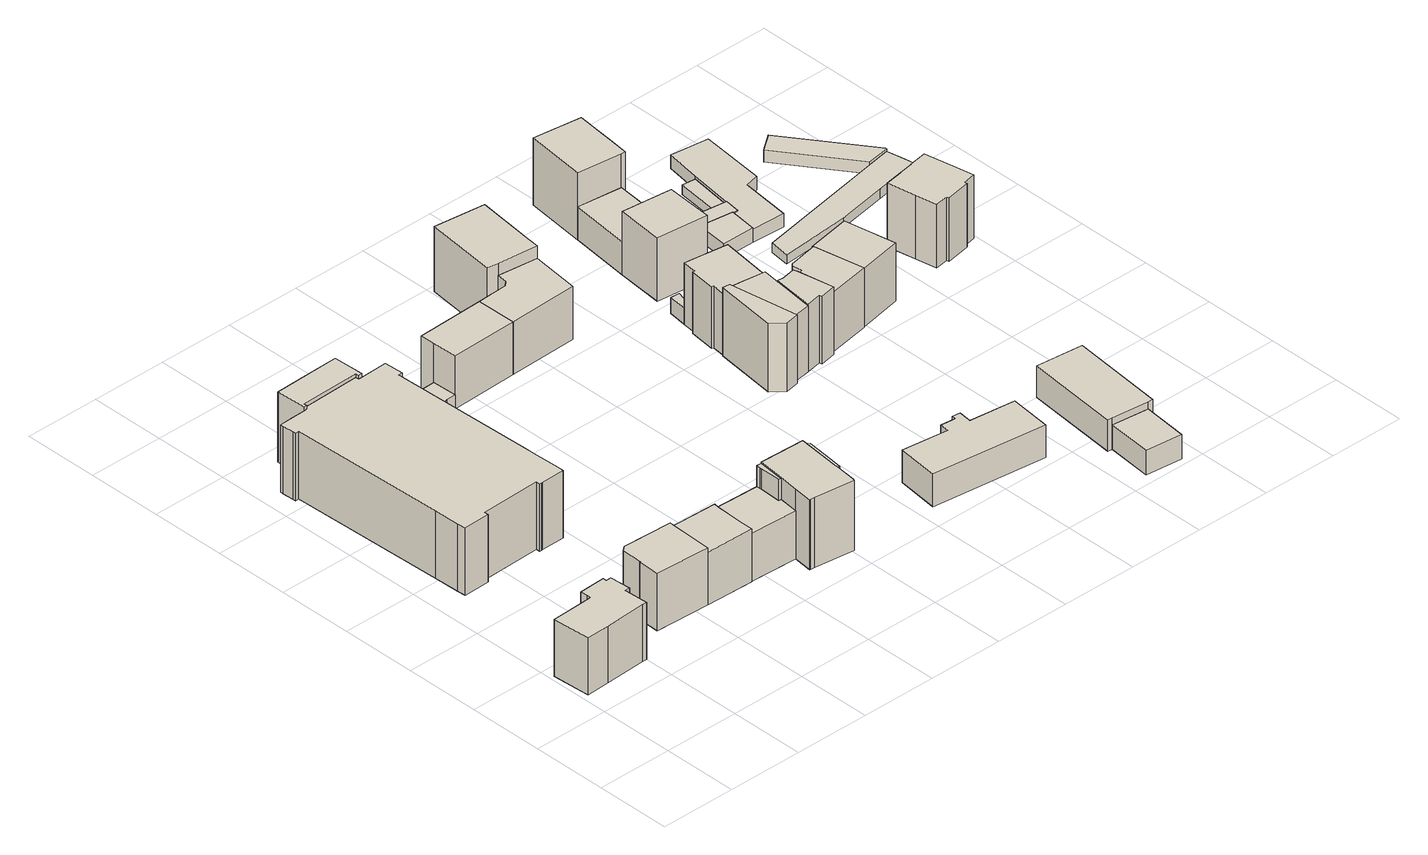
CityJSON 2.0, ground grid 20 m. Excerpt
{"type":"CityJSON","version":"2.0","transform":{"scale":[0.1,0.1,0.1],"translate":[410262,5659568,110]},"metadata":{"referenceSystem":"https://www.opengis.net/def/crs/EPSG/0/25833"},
"CityObjects":{
"building1":{"type":"Building","attributes":{"Dachtyp_tdc":"tdcPolyFlatRoof","Gemeindeschluessel":14612000,"Dachneigung":0,"QualitaetDacherkennung":69,"Geometrietyp2DReferenz":"3000","measuredHeight":15.21,"function":"31001_9998","roofType":"1000"},"geometry":[{"type":"Solid","lod":"1","boundaries":[[[[0,1,2,3,4,5,6,7,8,9,10,11,12,13]],[[14,15,16,17,18,19,20,21,22,23,24,25,26,27]],[[13,15,14,0]],[[12,16,15,13]],[[11,17,16,12]],[[10,18,17,11]],[[9,19,18,10]],[[8,20,19,9]],[[7,21,20,8]],[[6,22,21,7]],[[5,23,22,6]],[[4,24,23,5]],[[3,25,24,4]],[[2,26,25,3]],[[1,27,26,2]],[[0,14,27,1]]]]}]},
"building2":{"type":"Building","attributes":{"Dachtyp_tdc":"tdcPolyFlatRoof","Gemeindeschluessel":14612000,"Dachneigung":0,"QualitaetDacherkennung":36,"Geometrietyp2DReferenz":"3000","measuredHeight":15.26,"function":"31001_9998","roofType":"1000"},"geometry":[{"type":"Solid","lod":"1","boundaries":[[[[28,29,30,31,32,33,34,35]],[[36,37,38,39,40,41,42,43]],[[35,37,36,28]],[[34,38,37,35]],[[33,39,38,34]],[[32,40,39,33]],[[31,41,40,32]],[[30,42,41,31]],[[29,43,42,30]],[[28,36,43,29]]]]}]},
"building3":{"type":"Building","attributes":{"Dachtyp_tdc":"tdcFreeFormRoof","Gemeindeschluessel":14612000,"Dachneigung":11.12,"QualitaetDacherkennung":16,"Geometrietyp2DReferenz":"3000","measuredHeight":19.66,"function":"31001_9998","roofType":"5000"},"geometry":[{"type":"Solid","lod":"1","boundaries":[[[[44,45,46,47,48,49,50,51,52,53,54,55,56,57,58,59,60,61,62,63,64,65,66,67,68,69,70,71]],[[72,73,74,75,76,77,78,79,80,81,82,83,84,85,86,87,88,89,90,91,92,93,94,95,96,97,98,99]],[[71,73,72,44]],[[70,74,73,71]],[[69,75,74,70]],[[68,76,75,69]],[[67,77,76,68]],[[66,78,77,67]],[[65,79,78,66]],[[64,80,79,65]],[[63,81,80,64]],[[62,82,81,63]],[[61,83,82,62]],[[60,84,83,61]],[[59,85,84,60]],[[58,86,85,59]],[[57,87,86,58]],[[56,88,87,57]],[[55,89,88,56]],[[54,90,89,55]],[[53,91,90,54]],[[52,92,91,53]],[[51,93,92,52]],[[50,94,93,51]],[[49,95,94,50]],[[48,96,95,49]],[[47,97,96,48]],[[46,98,97,47]],[[45,99,98,46]],[[44,72,99,45]]]]}]},
"building4":{"type":"Building","attributes":{"Dachtyp_tdc":"tdcPolyFlatRoof","Gemeindeschluessel":14612000,"Dachneigung":0,"QualitaetDacherkennung":69,"Geometrietyp2DReferenz":"3000","measuredHeight":18.63,"function":"31001_9998","roofType":"1000"},"geometry":[{"type":"Solid","lod":"1","boundaries":[[[[100,101,102,103,104,105,106,107,108,109]],[[110,111,112,113,114,115,116,117,118,119]],[[109,111,110,100]],[[108,112,111,109]],[[107,113,112,108]],[[106,114,113,107]],[[105,115,114,106]],[[104,116,115,105]],[[103,117,116,104]],[[102,118,117,103]],[[101,119,118,102]],[[100,110,119,101]]]]}]},
"building5":{"type":"Building","attributes":{"Dachtyp_tdc":"tdcGableRoof","Gemeindeschluessel":14612000,"Dachneigung":22.05,"QualitaetDacherkennung":32,"Geometrietyp2DReferenz":"3000","measuredHeight":15.7,"function":"31001_9998","roofType":"3100"},"geometry":[{"type":"Solid","lod":"1","boundaries":[[[[120,121,122,123,124,125,126,127]],[[128,43,42,129,130,131,132,36]],[[127,43,128,120]],[[126,42,43,127]],[[125,129,42,126]],[[124,130,129,125]],[[123,131,130,124]],[[122,132,131,123]],[[121,36,132,122]],[[120,128,36,121]]]]}]},
"building6":{"type":"Building","attributes":{"Gemeindeschluessel":14612000,"Geometrietyp2DReferenz":"3000","function":"31001_9998","roofType":"9999"},"children":["building6-1","building6-2"]},
"building6-1":{"type":"BuildingPart","attributes":{"Dachtyp_tdc":"tdcPolyFlatRoof","Dachneigung":0,"QualitaetDacherkennung":77,"Geometrietyp2DReferenz":"3000","measuredHeight":3.84,"roofType":"1000"},"parents":["building6"],"geometry":[{"type":"Solid","lod":"1","boundaries":[[[[133,134,135,136,137]],[[138,114,113,139,140]],[[137,114,138,133]],[[136,113,114,137]],[[135,139,113,136]],[[134,140,139,135]],[[133,138,140,134]]]]}]},
"building6-2":{"type":"BuildingPart","attributes":{"Dachtyp_tdc":"tdcFreeFormRoof","Dachneigung":50.56,"QualitaetDacherkennung":27,"Geometrietyp2DReferenz":"3000","measuredHeight":2.11,"roofType":"5000"},"parents":["building6"],"geometry":[{"type":"Solid","lod":"1","boundaries":[[[[141,142,143,144]],[[145,146,138,140]],[[144,146,145,141]],[[143,138,146,144]],[[142,140,138,143]],[[141,145,140,142]]]]}]},
"building7":{"type":"Building","attributes":{"Dachtyp_tdc":"tdcGableRoof","Gemeindeschluessel":14612000,"Dachneigung":42.33,"QualitaetDacherkennung":24,"Geometrietyp2DReferenz":"3000","measuredHeight":15.88,"function":"31001_9998","roofType":"3100"},"geometry":[{"type":"Solid","lod":"1","boundaries":[[[[147,148,149,150,151,152,153,154,155,156,157]],[[158,159,160,161,162,163,164,165,166,167,168]],[[157,159,158,147]],[[156,160,159,157]],[[155,161,160,156]],[[154,162,161,155]],[[153,163,162,154]],[[152,164,163,153]],[[151,165,164,152]],[[150,166,165,151]],[[149,167,166,150]],[[148,168,167,149]],[[147,158,168,148]]]]}]},
"building8":{"type":"Building","attributes":{"Dachtyp_tdc":"tdcPolyFlatRoof","Gemeindeschluessel":14612000,"Dachneigung":0,"QualitaetDacherkennung":61,"Geometrietyp2DReferenz":"3000","measuredHeight":3.54,"function":"31001_9998","roofType":"1000"},"geometry":[{"type":"Solid","lod":"1","boundaries":[[[[169,170,171,172]],[[173,174,175,176]],[[172,174,173,169]],[[171,175,174,172]],[[170,176,175,171]],[[169,173,176,170]]]]}]},
"building9":{"type":"Building","attributes":{"Dachtyp_tdc":"tdcPolyFlatRoof","Gemeindeschluessel":14612000,"Dachneigung":0,"QualitaetDacherkennung":55,"Geometrietyp2DReferenz":"3000","measuredHeight":3.54,"function":"31001_9998","roofType":"1000"},"geometry":[{"type":"Solid","lod":"1","boundaries":[[[[177,172,171,178,179,180,181,182]],[[183,184,185,186,187,188,175,174]],[[182,184,183,177]],[[181,185,184,182]],[[180,186,185,181]],[[179,187,186,180]],[[178,188,187,179]],[[171,175,188,178]],[[172,174,175,171]],[[177,183,174,172]]]]}]},
"building10":{"type":"Building","attributes":{"Gemeindeschluessel":14612000,"Geometrietyp2DReferenz":"3000","function":"31001_9998","roofType":"9999"},"children":["building10-1","building10-2","building10-3"]},
"building10-1":{"type":"BuildingPart","attributes":{"Dachtyp_tdc":"tdcHipRoof","Dachneigung":10.2,"QualitaetDacherkennung":62,"Geometrietyp2DReferenz":"3000","measuredHeight":19.28,"roofType":"3200"},"parents":["building10"],"geometry":[{"type":"Solid","lod":"1","boundaries":[[[[189,190,191,192,193,194,195,196,197,198,199]],[[200,201,202,203,204,164,163,205,206,207,208]],[[199,201,200,189]],[[198,202,201,199]],[[197,203,202,198]],[[196,204,203,197]],[[195,164,204,196]],[[194,163,164,195]],[[193,205,163,194]],[[192,206,205,193]],[[191,207,206,192]],[[190,208,207,191]],[[189,200,208,190]]]]}]},
"building10-2":{"type":"BuildingPart","attributes":{"Dachtyp_tdc":"tdcFreeFormRoof","Dachneigung":13.62,"QualitaetDacherkennung":18,"Geometrietyp2DReferenz":"3000","measuredHeight":18.33,"roofType":"5000"},"parents":["building10"],"geometry":[{"type":"Solid","lod":"1","boundaries":[[[[209,210,211,212,213,214]],[[215,216,208,207,206,217]],[[214,216,215,209]],[[213,208,216,214]],[[212,207,208,213]],[[211,206,207,212]],[[210,217,206,211]],[[209,215,217,210]]]]}]},
"building10-3":{"type":"BuildingPart","attributes":{"Dachtyp_tdc":"tdcFreeFormRoof","Dachneigung":24.51,"QualitaetDacherkennung":43,"Geometrietyp2DReferenz":"3000","measuredHeight":18.51,"roofType":"5000"},"parents":["building10"],"geometry":[{"type":"Solid","lod":"1","boundaries":[[[[218,219,220,221,222,223]],[[160,159,158,205,163,162]],[[223,159,160,218]],[[222,158,159,223]],[[221,205,158,222]],[[220,163,205,221]],[[219,162,163,220]],[[218,160,162,219]]]]}]},
"building11":{"type":"Building","attributes":{"Dachtyp_tdc":"tdcFreeFormRoof","Gemeindeschluessel":14612000,"Dachneigung":17.76,"QualitaetDacherkennung":18,"Geometrietyp2DReferenz":"3000","measuredHeight":15.56,"function":"31001_9998","roofType":"5000"},"geometry":[{"type":"Solid","lod":"1","boundaries":[[[[224,225,226,227,228]],[[229,230,231,232,233]],[[228,230,229,224]],[[227,231,230,228]],[[226,232,231,227]],[[225,233,232,226]],[[224,229,233,225]]]]}]},
"building12":{"type":"Building","attributes":{"Dachtyp_tdc":"tdcFreeFormRoof","Gemeindeschluessel":14612000,"Dachneigung":22.37,"QualitaetDacherkennung":18,"Geometrietyp2DReferenz":"3000","measuredHeight":15.68,"function":"31001_9998","roofType":"5000"},"geometry":[{"type":"Solid","lod":"1","boundaries":[[[[224,228,234,235,236,237,238]],[[229,239,240,241,242,243,230]],[[238,239,229,224]],[[237,240,239,238]],[[236,241,240,237]],[[235,242,241,236]],[[234,243,242,235]],[[228,230,243,234]],[[224,229,230,228]]]]}]},
"building13":{"type":"Building","attributes":{"Dachtyp_tdc":"tdcPolyFlatRoof","Gemeindeschluessel":14612000,"Dachneigung":0,"QualitaetDacherkennung":71,"Geometrietyp2DReferenz":"3000","measuredHeight":8.68,"function":"31001_9998","roofType":"1000"},"geometry":[{"type":"Solid","lod":"1","boundaries":[[[[244,245,246,247,248,249,250,251,252,253]],[[254,255,256,257,258,259,260,261,262,263]],[[253,255,254,244]],[[252,256,255,253]],[[251,257,256,252]],[[250,258,257,251]],[[249,259,258,250]],[[248,260,259,249]],[[247,261,260,248]],[[246,262,261,247]],[[245,263,262,246]],[[244,254,263,245]]]]}]},
"building14":{"type":"Building","attributes":{"Dachtyp_tdc":"tdcHipAndGableRoof","Gemeindeschluessel":14612000,"Dachneigung":30.95,"QualitaetDacherkennung":74,"Geometrietyp2DReferenz":"3000","measuredHeight":19.44,"function":"31001_9998","roofType":"5000"},"geometry":[{"type":"Solid","lod":"1","boundaries":[[[[264,265,266,267,268,269]],[[241,270,271,272,273,242]],[[269,270,241,264]],[[268,271,270,269]],[[267,272,271,268]],[[266,273,272,267]],[[265,242,273,266]],[[264,241,242,265]]]]}]},
"building15":{"type":"Building","attributes":{"Gemeindeschluessel":14612000,"Geometrietyp2DReferenz":"3000","function":"31001_9998","roofType":"9999"},"children":["building15-1","building15-2","building15-3"]},
"building15-1":{"type":"BuildingPart","attributes":{"Dachtyp_tdc":"tdcHipAndGableRoof","Dachneigung":27.34,"QualitaetDacherkennung":34,"Geometrietyp2DReferenz":"3000","measuredHeight":19.09,"roofType":"5000"},"parents":["building15"],"geometry":[{"type":"Solid","lod":"1","boundaries":[[[[274,275,276,277,278,279]],[[280,281,282,283,284,285]],[[279,281,280,274]],[[278,282,281,279]],[[277,283,282,278]],[[276,284,283,277]],[[275,285,284,276]],[[274,280,285,275]]]]}]},
"building15-2":{"type":"BuildingPart","attributes":{"Dachtyp_tdc":"tdcFreeFormRoof","Dachneigung":57.55,"QualitaetDacherkennung":12,"Geometrietyp2DReferenz":"3000","measuredHeight":20.69,"roofType":"5000"},"parents":["building15"],"geometry":[{"type":"Solid","lod":"1","boundaries":[[[[286,287,288,289,290]],[[291,292,293,294,284]],[[290,292,291,286]],[[289,293,292,290]],[[288,294,293,289]],[[287,284,294,288]],[[286,291,284,287]]]]}]},
"building15-3":{"type":"BuildingPart","attributes":{"Dachtyp_tdc":"tdcHipRoof","Dachneigung":15.47,"QualitaetDacherkennung":12,"Geometrietyp2DReferenz":"3000","measuredHeight":18.93,"roofType":"3200"},"parents":["building15"],"geometry":[{"type":"Solid","lod":"1","boundaries":[[[[295,296,297,298,299,300,301,302,303]],[[304,305,306,282,281,307,308,309,310]],[[303,305,304,295]],[[302,306,305,303]],[[301,282,306,302]],[[300,281,282,301]],[[299,307,281,300]],[[298,308,307,299]],[[297,309,308,298]],[[296,310,309,297]],[[295,304,310,296]]]]}]},
"building16":{"type":"Building","attributes":{"Dachtyp_tdc":"tdcGableRoof","Gemeindeschluessel":14612000,"Dachneigung":39.19,"QualitaetDacherkennung":71,"Geometrietyp2DReferenz":"3000","measuredHeight":19,"function":"31001_9998","roofType":"3100"},"geometry":[{"type":"Solid","lod":"1","boundaries":[[[[311,312,313,314,315,316,317,318,319,320,321,322]],[[323,324,325,326,327,328,329,330,331,332,333,334]],[[322,324,323,311]],[[321,325,324,322]],[[320,326,325,321]],[[319,327,326,320]],[[318,328,327,319]],[[317,329,328,318]],[[316,330,329,317]],[[315,331,330,316]],[[314,332,331,315]],[[313,333,332,314]],[[312,334,333,313]],[[311,323,334,312]]]]}]},
"building17":{"type":"Building","attributes":{"Dachtyp_tdc":"tdcFreeFormRoof","Gemeindeschluessel":14612000,"Dachneigung":53.66,"QualitaetDacherkennung":18,"Geometrietyp2DReferenz":"3000","measuredHeight":5.34,"function":"31001_9998","roofType":"5000"},"geometry":[{"type":"Solid","lod":"1","boundaries":[[[[335,336,337,338,339,340]],[[341,342,343,344,345,346]],[[340,342,341,335]],[[339,343,342,340]],[[338,344,343,339]],[[337,345,344,338]],[[336,346,345,337]],[[335,341,346,336]]]]}]},
"building18":{"type":"Building","attributes":{"Gemeindeschluessel":14612000,"Geometrietyp2DReferenz":"3000","function":"31001_3211","roofType":"9999"},"children":["building18-1","building18-2"]},
"building18-1":{"type":"BuildingPart","attributes":{"Dachtyp_tdc":"tdcPolyFlatRoof","Dachneigung":0,"QualitaetDacherkennung":85,"Geometrietyp2DReferenz":"3000","measuredHeight":6.44,"roofType":"1000"},"parents":["building18"],"geometry":[{"type":"Solid","lod":"1","boundaries":[[[[347,348,349,350]],[[351,352,353,354]],[[350,352,351,347]],[[349,353,352,350]],[[348,354,353,349]],[[347,351,354,348]]]]}]},
"building18-2":{"type":"BuildingPart","attributes":{"Dachtyp_tdc":"tdcGableRoof","Dachneigung":30.52,"QualitaetDacherkennung":77,"Geometrietyp2DReferenz":"3000","measuredHeight":10.23,"roofType":"3100"},"parents":["building18"],"geometry":[{"type":"Solid","lod":"1","boundaries":[[[[355,356,357,358,359,360]],[[361,351,354,362,363,364]],[[360,351,361,355]],[[359,354,351,360]],[[358,362,354,359]],[[357,363,362,358]],[[356,364,363,357]],[[355,361,364,356]]]]}]},
"building19":{"type":"Building","attributes":{"Dachtyp_tdc":"tdcGableRoof","Gemeindeschluessel":14612000,"Dachneigung":33.68,"QualitaetDacherkennung":67,"Geometrietyp2DReferenz":"3000","measuredHeight":19.26,"function":"31001_9998","roofType":"3100"},"geometry":[{"type":"Solid","lod":"1","boundaries":[[[[365,366,367,368]],[[369,370,371,372]],[[368,370,369,365]],[[367,371,370,368]],[[366,372,371,367]],[[365,369,372,366]]]]}]},
"building20":{"type":"Building","attributes":{"Dachtyp_tdc":"tdcFreeFormRoof","Gemeindeschluessel":14612000,"Dachneigung":30.54,"QualitaetDacherkennung":70,"Geometrietyp2DReferenz":"3000","measuredHeight":17.85,"function":"31001_9998","roofType":"5000"},"geometry":[{"type":"Solid","lod":"1","boundaries":[[[[373,374,375,376,377,378,379]],[[380,381,382,383,384,310,308]],[[379,381,380,373]],[[378,382,381,379]],[[377,383,382,378]],[[376,384,383,377]],[[375,310,384,376]],[[374,308,310,375]],[[373,380,308,374]]]]}]},
"building21":{"type":"Building","attributes":{"Gemeindeschluessel":14612000,"Geometrietyp2DReferenz":"3000","function":"31001_9998","roofType":"9999"},"children":["building21-1","building21-2"]},
"building21-1":{"type":"BuildingPart","attributes":{"Dachtyp_tdc":"tdcPolyFlatRoof","Dachneigung":7.84,"QualitaetDacherkennung":36,"Geometrietyp2DReferenz":"3000","measuredHeight":6.56,"roofType":"2100"},"parents":["building21"],"geometry":[{"type":"Solid","lod":"1","boundaries":[[[[385,386,387,388,389]],[[390,391,371,392,393]],[[389,391,390,385]],[[388,371,391,389]],[[387,392,371,388]],[[386,393,392,387]],[[385,390,393,386]]]]}]},
"building21-2":{"type":"BuildingPart","attributes":{"Dachtyp_tdc":"tdcGableRoof","Dachneigung":15.9,"QualitaetDacherkennung":73,"Geometrietyp2DReferenz":"3000","measuredHeight":9.87,"roofType":"3100"},"parents":["building21"],"geometry":[{"type":"Solid","lod":"1","boundaries":[[[[394,395,396,397,398]],[[399,400,393,392,370]],[[398,400,399,394]],[[397,393,400,398]],[[396,392,393,397]],[[395,370,392,396]],[[394,399,370,395]]]]}]},
"building22":{"type":"Building","attributes":{"Dachtyp_tdc":"tdcPolyFlatRoof","Gemeindeschluessel":14612000,"Dachneigung":6.25,"QualitaetDacherkennung":69,"Geometrietyp2DReferenz":"3000","measuredHeight":3.73,"function":"31001_9998","roofType":"2100"},"geometry":[{"type":"Solid","lod":"1","boundaries":[[[[401,402,403,404,405]],[[371,391,406,407,408]],[[405,391,371,401]],[[404,406,391,405]],[[403,407,406,404]],[[402,408,407,403]],[[401,371,408,402]]]]}]},
"building23":{"type":"Building","attributes":{"Dachtyp_tdc":"tdcFreeFormRoof","Gemeindeschluessel":14612000,"Dachneigung":32.02,"QualitaetDacherkennung":73,"Geometrietyp2DReferenz":"3000","measuredHeight":17.69,"function":"31001_9998","roofType":"5000"},"geometry":[{"type":"Solid","lod":"1","boundaries":[[[[409,410,411,412,413]],[[414,415,416,417,418]],[[413,415,414,409]],[[412,416,415,413]],[[411,417,416,412]],[[410,418,417,411]],[[409,414,418,410]]]]}]},
"building24":{"type":"Building","attributes":{"Gemeindeschluessel":14612000,"Geometrietyp2DReferenz":"3000","function":"31001_9998","roofType":"9999"},"children":["building24-1","building24-2"]},
"building24-1":{"type":"BuildingPart","attributes":{"Dachtyp_tdc":"tdcFreeFormRoof","Dachneigung":48.04,"QualitaetDacherkennung":23,"Geometrietyp2DReferenz":"3000","measuredHeight":16.48,"roofType":"5000"},"parents":["building24"],"geometry":[{"type":"Solid","lod":"1","boundaries":[[[[419,420,421,422,423,424]],[[425,426,427,428,429,430]],[[424,426,425,419]],[[423,427,426,424]],[[422,428,427,423]],[[421,429,428,422]],[[420,430,429,421]],[[419,425,430,420]]]]}]},
"building24-2":{"type":"BuildingPart","attributes":{"Dachtyp_tdc":"tdcGableRoof","Dachneigung":36.21,"QualitaetDacherkennung":82,"Geometrietyp2DReferenz":"3000","measuredHeight":20.28,"roofType":"3100"},"parents":["building24"],"geometry":[{"type":"Solid","lod":"1","boundaries":[[[[431,432,433,434,435,436,437]],[[438,439,425,430,440,441,442]],[[437,439,438,431]],[[436,425,439,437]],[[435,430,425,436]],[[434,440,430,435]],[[433,441,440,434]],[[432,442,441,433]],[[431,438,442,432]]]]}]},
"building25":{"type":"Building","attributes":{"Gemeindeschluessel":14612000,"Dachtyp_tdc":"tdcPolyFlatRoof","Dachneigung":5.94,"QualitaetDacherkennung":75,"Geometrietyp2DReferenz":"3000","measuredHeight":3.17,"function":"31001_9998","roofType":"2100"},"geometry":[{"type":"Solid","lod":"1","boundaries":[[[[443,444,445,446]],[[447,448,449,450]],[[446,448,447,443]],[[445,449,448,446]],[[444,450,449,445]],[[443,447,450,444]]]]}]},
"building26":{"type":"Building","attributes":{"Dachtyp_tdc":"tdcPolyFlatRoof","Gemeindeschluessel":14612000,"Dachneigung":7.61,"QualitaetDacherkennung":88,"Geometrietyp2DReferenz":"3000","measuredHeight":4.54,"function":"31001_9998","roofType":"2100"},"geometry":[{"type":"Solid","lod":"1","boundaries":[[[[451,452,453,454]],[[455,456,457,458]],[[454,456,455,451]],[[453,457,456,454]],[[452,458,457,453]],[[451,455,458,452]]]]}]},
"building27":{"type":"Building","attributes":{"Dachtyp_tdc":"tdcPolyFlatRoof","Gemeindeschluessel":14612000,"Dachneigung":14.03,"QualitaetDacherkennung":65,"Geometrietyp2DReferenz":"3000","measuredHeight":4.09,"function":"31001_9998","roofType":"2100"},"geometry":[{"type":"Solid","lod":"1","boundaries":[[[[459,460,461,462,463,464,465]],[[466,448,447,467,468,469,470]],[[465,448,466,459]],[[464,447,448,465]],[[463,467,447,464]],[[462,468,467,463]],[[461,469,468,462]],[[460,470,469,461]],[[459,466,470,460]]]]}]},
"building28":{"type":"Building","attributes":{"Dachtyp_tdc":"tdcPolyFlatRoof","Gemeindeschluessel":14612000,"Dachneigung":5.26,"QualitaetDacherkennung":60,"Geometrietyp2DReferenz":"3000","measuredHeight":3.13,"function":"31001_9998","roofType":"2100"},"geometry":[{"type":"Solid","lod":"1","boundaries":[[[[471,472,473,474]],[[475,468,467,476]],[[474,468,475,471]],[[473,467,468,474]],[[472,476,467,473]],[[471,475,476,472]]]]}]},
"building29":{"type":"Building","attributes":{"Dachtyp_tdc":"tdcPolyFlatRoof","Gemeindeschluessel":14612000,"Dachneigung":7.06,"QualitaetDacherkennung":64,"Geometrietyp2DReferenz":"3000","measuredHeight":4.37,"function":"31001_9998","roofType":"2100"},"geometry":[{"type":"Solid","lod":"1","boundaries":[[[[477,478,479,480,481,482,483,484,485,486]],[[487,455,458,488,489,490,491,492,493,494]],[[486,455,487,477]],[[485,458,455,486]],[[484,488,458,485]],[[483,489,488,484]],[[482,490,489,483]],[[481,491,490,482]],[[480,492,491,481]],[[479,493,492,480]],[[478,494,493,479]],[[477,487,494,478]]]]}]},
"building30":{"type":"Building","attributes":{"Gemeindeschluessel":14612000,"Geometrietyp2DReferenz":"3000","function":"31001_9998","roofType":"9999"},"children":["building30-1","building30-2"]},
"building30-1":{"type":"BuildingPart","attributes":{"Dachtyp_tdc":"tdcGableRoof","Dachneigung":38.5,"QualitaetDacherkennung":70,"Geometrietyp2DReferenz":"3000","measuredHeight":20.05,"roofType":"3100"},"parents":["building30"],"geometry":[{"type":"Solid","lod":"1","boundaries":[[[[495,496,497,498,499,500,501,502,503,504,505,506,507,508]],[[509,510,511,512,513,514,515,516,517,518,519,520,521,522]],[[508,510,509,495]],[[507,511,510,508]],[[506,512,511,507]],[[505,513,512,506]],[[504,514,513,505]],[[503,515,514,504]],[[502,516,515,503]],[[501,517,516,502]],[[500,518,517,501]],[[499,519,518,500]],[[498,520,519,499]],[[497,521,520,498]],[[496,522,521,497]],[[495,509,522,496]]]]}]},
"building30-2":{"type":"BuildingPart","attributes":{"Dachtyp_tdc":"tdcFreeFormRoof","Dachneigung":76.93,"QualitaetDacherkennung":29,"Geometrietyp2DReferenz":"3000","measuredHeight":15,"roofType":"5000"},"parents":["building30"],"geometry":[{"type":"Solid","lod":"1","boundaries":[[[[523,524,525,526]],[[509,527,528,510]],[[526,527,509,523]],[[525,528,527,526]],[[524,510,528,525]],[[523,509,510,524]]]]}]},
"building31":{"type":"Building","attributes":{"Dachtyp_tdc":"tdcPolyFlatRoof","Gemeindeschluessel":14612000,"Dachneigung":0,"QualitaetDacherkennung":76,"Geometrietyp2DReferenz":"3000","measuredHeight":2.49,"function":"31001_9998","roofType":"1000"},"geometry":[{"type":"Solid","lod":"1","boundaries":[[[[529,530,531,532,533,534,535,536]],[[537,538,539,540,541,542,543,544]],[[536,538,537,529]],[[535,539,538,536]],[[534,540,539,535]],[[533,541,540,534]],[[532,542,541,533]],[[531,543,542,532]],[[530,544,543,531]],[[529,537,544,530]]]]}]},
"building32":{"type":"Building","attributes":{"Dachtyp_tdc":"tdcPolyFlatRoof","Gemeindeschluessel":14612000,"Dachneigung":6.13,"QualitaetDacherkennung":88,"Geometrietyp2DReferenz":"3000","measuredHeight":3.54,"function":"31001_9998","roofType":"2100"},"geometry":[{"type":"Solid","lod":"1","boundaries":[[[[545,546,547,548,549]],[[550,551,552,540,539]],[[549,551,550,545]],[[548,552,551,549]],[[547,540,552,548]],[[546,539,540,547]],[[545,550,539,546]]]]}]}
},
"vertices":[
[76,268,161],[187,274,161],[198,274,161],[195,338,161],[208,338,161],[205,394,161],[191,393,161],[191,403,161],[121,400,161],[122,381,161],[122,371,161],[107,370,161],[10,366,161],[15,265,161],[76,268,9],[15,265,9],[10,366,9],[107,370,9],[122,371,9],[122,381,9],[121,400,9],[191,403,9],[191,393,9],[205,394,9],[208,338,9],[195,338,9],[198,274,9],[187,274,9],
[434,330,161],[438,440,161],[439,453,161],[306,458,161],[295,449,161],[293,393,161],[291,393,161],[289,336,161],[434,330,8],[289,336,8],[291,393,8],[293,393,8],[295,449,8],[306,458,8],[439,453,8],[438,440,8],
[90,1273,188],[52,1272,188],[52,1264,188],[53,1233,188],[53,1226,188],[63,1227,188],[75,808,188],[77,740,188],[78,718,188],[148,720,188],[148,731,188],[308,736,188],[308,725,188],[313,725,188],[317,725,188],[379,727,188],[379,745,188],[377,817,188],[376,844,188],[365,1230,188],[376,1230,188],[374,1281,188],[301,1278,188],[292,1278,188],[291,1287,188],[133,1282,188],[133,1275,188],[125,1274,188],[90,1273,8],[125,1274,8],[133,1275,8],[133,1282,8],[291,1287,8],[292,1278,8],[301,1278,8],[374,1281,8],[376,1230,8],[365,1230,8],[376,844,8],[377,817,8],[379,745,8],[379,727,8],[317,725,8],[313,725,8],[308,725,8],[308,736,8],[148,731,8],[148,720,8],[78,718,8],[77,740,8],[75,808,8],[63,1227,8],[53,1226,8],[53,1233,8],[52,1264,8],[52,1272,8],
[122,1354,198],[125,1274,198],[133,1275,198],[133,1282,198],[291,1287,198],[292,1278,198],[301,1278,198],[299,1359,198],[285,1359,198],[189,1356,198],[122,1354,11],[189,1356,11],[285,1359,11],[299,1359,11],[301,1278,11],[292,1278,11],[291,1287,11],[133,1282,11],[133,1275,11],[125,1274,11],
[435,372,149],[434,330,149],[563,327,149],[564,368,149],[566,436,149],[568,449,149],[439,453,149],[438,440,149],[435,372,8],[568,449,8],[566,436,8],[564,368,8],[563,327,8],
[336,1280,49],[335,1310,49],[334,1360,49],[299,1359,49],[301,1278,49],[336,1280,11],[334,1360,11],[335,1310,11],
[373,1312,23],[335,1310,23],[336,1280,23],[374,1281,23],[373,1312,11],[374,1281,11],
[691,445,137],[568,449,137],[566,436,137],[565,382,137],[563,327,137],[690,322,137],[696,374,137],[689,375,137],[689,378,137],[691,432,137],[691,434,137],[691,445,9],[691,434,9],[691,432,9],[689,378,9],[689,375,9],[696,374,9],[690,322,9],[563,327,9],[565,382,9],[566,436,9],[568,449,9],
[374,1281,45],[376,1230,45],[405,1231,45],[403,1282,45],[374,1281,9],[403,1282,9],[405,1231,9],[376,1230,9],
[403,1297,45],[510,1234,45],[515,1235,45],[540,1235,45],[538,1301,45],[512,1300,45],[403,1297,9],[512,1300,9],[538,1301,9],[540,1235,9],[515,1235,9],[510,1234,9],
[805,262,196],[812,322,196],[811,322,196],[824,441,196],[704,445,196],[696,374,196],[690,322,196],[684,271,196],[687,271,196],[698,270,196],[804,257,196],[805,262,9],[804,257,9],[698,270,9],[687,271,9],[684,271,9],[704,445,9],[824,441,9],[811,322,9],[812,322,9],
[825,350,191],[834,428,191],[824,441,191],[811,322,191],[812,322,191],[821,321,191],[825,350,9],[821,321,9],[834,428,9],
[691,432,193],[689,375,193],[696,374,193],[704,445,193],[691,445,193],[691,434,193],
[717,1346,149],[537,1340,149],[538,1301,149],[540,1235,149],[718,1241,149],[717,1346,8],[718,1241,8],[540,1235,8],[538,1301,8],[537,1340,8],
[903,1247,149],[919,1376,149],[813,1388,149],[810,1360,149],[798,1350,149],[798,1350,8],[810,1360,8],[813,1388,8],[919,1376,8],[903,1247,8],
[1352,329,99],[1231,343,99],[1235,378,99],[1214,381,99],[1213,370,99],[1174,374,99],[1171,350,99],[1050,365,99],[1036,254,99],[1339,218,99],[1352,329,12],[1339,218,12],[1036,254,12],[1050,365,12],[1171,350,12],[1174,374,12],[1213,370,12],[1214,381,12],[1235,378,12],[1231,343,12],
[813,1388,182],[919,1376,182],[922,1406,182],[942,1566,182],[807,1582,182],[784,1392,182],[784,1392,8],[807,1582,8],[942,1566,8],[922,1406,8],
[1211,966,182],[1150,974,182],[1117,978,182],[1144,802,182],[1191,810,182],[1205,920,182],[1211,966,6],[1205,920,6],[1191,810,6],[1144,802,6],[1117,978,6],[1150,974,6],
[1145,795,189],[1117,978,189],[1098,980,189],[1077,816,189],[1108,788,189],[1145,795,6],[1108,788,6],[1077,816,6],[1098,980,6],
[1276,818,186],[1275,825,186],[1259,913,186],[1256,925,186],[1219,918,186],[1205,920,186],[1191,810,186],[1231,817,186],[1233,810,186],[1276,818,6],[1233,810,6],[1231,817,6],[1219,918,6],[1256,925,6],[1259,913,6],[1275,825,6],
[1155,973,173],[1211,966,173],[1230,1104,173],[1173,1112,173],[1169,1113,173],[1136,1117,173],[1115,1120,173],[1111,1083,173],[1106,1083,173],[1097,1014,173],[1102,1013,173],[1098,980,173],[1155,973,8],[1098,980,8],[1102,1013,8],[1097,1014,8],[1106,1083,8],[1111,1083,8],[1115,1120,8],[1136,1117,8],[1169,1113,8],[1173,1112,8],[1230,1104,8],[1211,966,8],
[1173,1144,52],[1140,1147,52],[1145,1167,52],[1122,1169,52],[1115,1120,52],[1169,1113,52],[1173,1144,9],[1169,1113,9],[1115,1120,9],[1122,1169,9],[1145,1167,9],[1140,1147,9],
[1561,129,78],[1464,140,78],[1451,20,78],[1548,10,78],[1561,129,13],[1548,10,13],[1451,20,13],[1464,140,13],
[1574,128,97],[1602,380,97],[1478,393,97],[1452,141,97],[1464,140,97],[1561,129,97],[1574,128,13],[1452,141,13],[1478,393,13],[1602,380,13],
[1132,1222,178],[1268,1208,178],[1278,1332,178],[1144,1346,178],[1132,1222,9],[1144,1346,9],[1278,1332,9],[1268,1208,9],
[1289,932,165],[1256,925,165],[1275,825,165],[1393,845,165],[1368,979,165],[1290,964,165],[1284,958,165],[1289,932,6],[1284,958,6],[1290,964,6],[1368,979,6],[1393,845,6],
[1291,1433,73],[1276,1437,73],[1264,1333,73],[1278,1332,73],[1284,1374,73],[1291,1433,9],[1284,1374,9],[1264,1333,9],[1276,1437,9],
[1164,1507,97],[1144,1346,97],[1264,1333,97],[1276,1437,97],[1282,1493,97],[1164,1507,9],[1282,1493,9],
[1278,1332,44],[1285,1331,44],[1322,1326,44],[1328,1368,44],[1284,1374,44],[1328,1368,9],[1322,1326,9],[1285,1331,9],
[1368,983,163],[1368,979,163],[1393,845,163],[1508,867,163],[1484,1004,163],[1368,983,8],[1484,1004,8],[1508,867,8],[1393,845,8],[1368,979,8],
[1305,1593,169],[1300,1549,169],[1308,1548,169],[1316,1556,169],[1319,1580,169],[1312,1592,169],[1305,1593,8],[1312,1592,8],[1319,1580,8],[1316,1556,8],[1308,1548,8],[1300,1549,8],
[1184,1668,187],[1164,1507,187],[1282,1493,187],[1293,1492,187],[1300,1549,187],[1305,1593,187],[1312,1651,187],[1184,1668,8],[1312,1651,8],[1293,1492,8],[1282,1493,8],[1164,1507,8],
[1355,1364,40],[1328,1368,40],[1322,1326,40],[1350,1322,40],[1355,1364,10],[1350,1322,10],[1322,1326,10],[1328,1368,10],
[1432,1237,48],[1441,1310,48],[1353,1322,48],[1345,1238,48],[1432,1237,9],[1345,1238,9],[1353,1322,9],[1441,1310,9],
[1353,1322,46],[1441,1310,46],[1455,1309,46],[1461,1350,46],[1429,1354,46],[1355,1364,46],[1350,1322,46],[1353,1322,10],[1429,1354,10],[1461,1350,10],[1455,1309,10],[1441,1310,10],
[1478,1467,36],[1443,1471,36],[1429,1354,36],[1461,1350,36],[1478,1467,10],[1443,1471,10],
[1520,1233,45],[1536,1365,45],[1573,1373,45],[1593,1547,45],[1493,1560,45],[1478,1467,45],[1461,1350,45],[1455,1309,45],[1441,1310,45],[1432,1237,45],[1520,1233,9],[1455,1309,9],[1461,1350,9],[1478,1467,9],[1493,1560,9],[1593,1547,9],[1573,1373,9],[1536,1365,9],
[1681,1034,179],[1681,1033,179],[1633,1025,179],[1646,949,179],[1656,894,179],[1691,900,179],[1692,893,179],[1757,905,179],[1756,912,179],[1790,918,179],[1780,974,179],[1766,1049,179],[1718,1041,179],[1718,1040,179],[1681,1034,9],[1718,1040,9],[1718,1041,9],[1766,1049,9],[1780,974,9],[1790,918,9],[1756,912,9],[1757,905,9],[1692,893,9],[1691,900,9],[1656,894,9],[1646,949,9],[1633,1025,9],[1681,1033,9],
[1681,1034,143],[1718,1040,143],[1715,1054,143],[1678,1048,143],[1678,1048,9],[1715,1054,9],
[1429,1128,35],[1613,1142,35],[1745,1165,35],[1864,1186,35],[1858,1219,35],[1851,1257,35],[1790,1246,35],[1436,1181,35],[1429,1128,10],[1436,1181,10],[1790,1246,10],[1851,1257,10],[1858,1219,10],[1864,1186,10],[1745,1165,10],[1613,1142,10],
[1654,1437,42],[1790,1246,42],[1851,1257,42],[1850,1261,42],[1700,1470,42],[1654,1437,10],[1700,1470,10],[1850,1261,10]
]}
